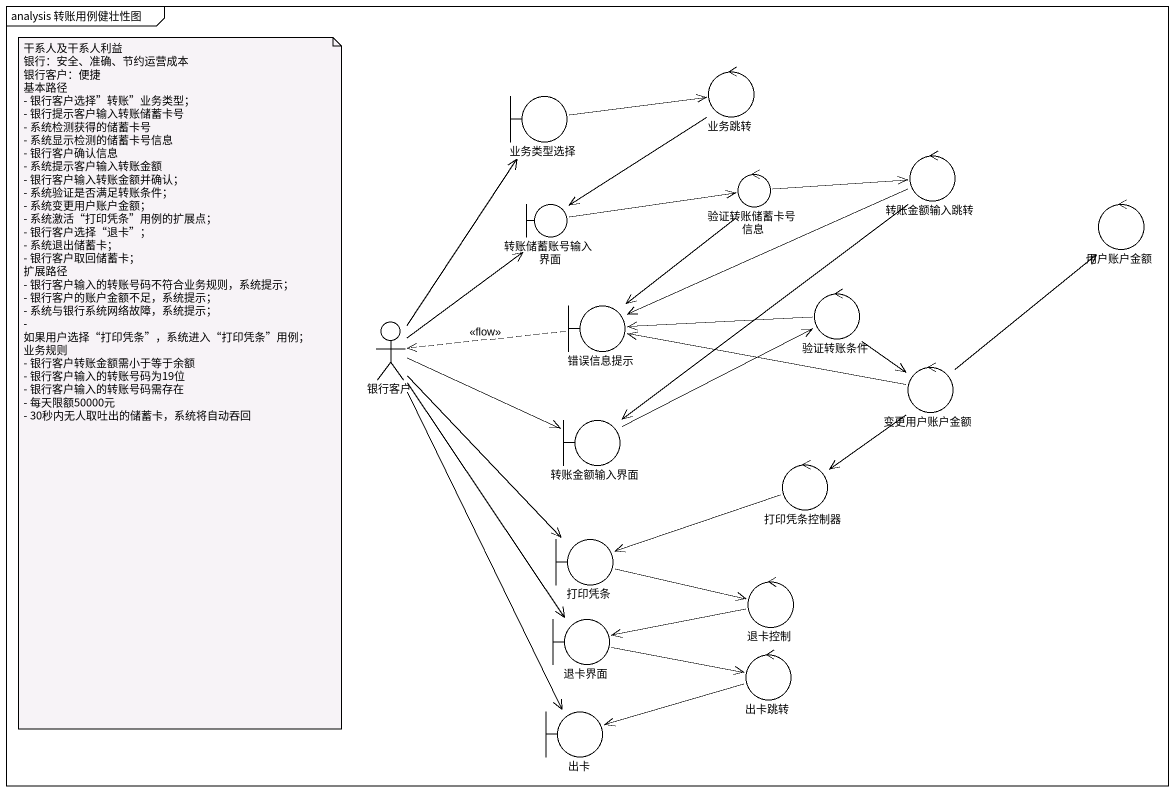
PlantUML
@startuml
mainframe analysis 转账用例健壮性图
boundary 业务类型选择
control 业务跳转
control 转账金额输入跳转
boundary 转账储蓄账号输入界面
control 验证转账储蓄卡号信息
control 用户账户金额
control 验证转账条件
actor 银行客户
boundary 错误信息提示
control 变更用户账户金额
boundary 转账金额输入界面
control 打印凭条控制器
boundary 打印凭条
control 退卡控制
boundary 退卡界面
control 出卡跳转
boundary 出卡
业务类型选择 -right-> 业务跳转
业务跳转 --> 转账储蓄账号输入界面
转账金额输入跳转 -left-> 错误信息提示
转账金额输入跳转 --> 转账金额输入界面
转账储蓄账号输入界面 -right-> 验证转账储蓄卡号信息
验证转账储蓄卡号信息 -right-> 转账金额输入跳转
验证转账储蓄卡号信息 --> 错误信息提示
验证转账条件 -left-> 错误信息提示
验证转账条件 --> 变更用户账户金额
银行客户 -up-> 业务类型选择
银行客户 -up-> 转账储蓄账号输入界面
银行客户 -right-> 转账金额输入界面
银行客户 --> 打印凭条
银行客户 --> 退卡界面
银行客户 --> 出卡
错误信息提示 .left.> 银行客户 : <<flow>>
变更用户账户金额 -up-> 用户账户金额
变更用户账户金额 -left-> 错误信息提示
变更用户账户金额 --> 打印凭条控制器
转账金额输入界面 -right-> 验证转账条件
打印凭条控制器 -left-> 打印凭条
打印凭条 -right-> 退卡控制
退卡控制 -left-> 退卡界面
退卡界面 -right-> 出卡跳转
出卡跳转 -left-> 出卡
note as N1
  干系人及干系人利益
  银行：安全、准确、节约运营成本
  银行客户：便捷
  基本路径
  - 银行客户选择”转账”业务类型；
  - 银行提示客户输入转账储蓄卡号
  - 系统检测获得的储蓄卡号
  - 系统显示检测的储蓄卡号信息
  - 银行客户确认信息
  - 系统提示客户输入转账金额
  - 银行客户输入转账金额并确认；
  - 系统验证是否满足转账条件；
  - 系统变更用户账户金额；
  - 系统激活“打印凭条”用例的扩展点；
  - 银行客户选择“退卡”；
  - 系统退出储蓄卡；
  - 银行客户取回储蓄卡；
  扩展路径
  - 银行客户输入的转账号码不符合业务规则，系统提示；
  - 银行客户的账户金额不足，系统提示；
  - 系统与银行系统网络故障，系统提示；
  - 如果用户选择“打印凭条”，系统进入“打印凭条”用例；
  业务规则
  - 银行客户转账金额需小于等于余额
  - 银行客户输入的转账号码为19位
  - 银行客户输入的转账号码需存在
  - 每天限额50000元
  - 30秒内无人取吐出的储蓄卡，系统将自动吞回
end note
@enduml
